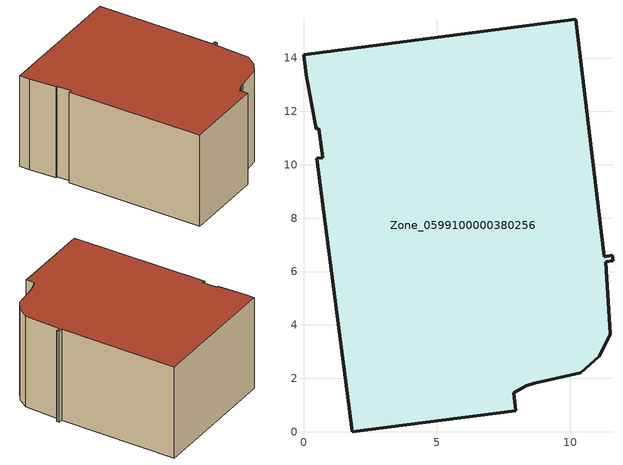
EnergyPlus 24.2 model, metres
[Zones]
Zone_0599100000380256
 floor ground (C_G): 0.48,11.33 0.1,13.35 0,14.13 10.21,15.45 11.28,6.56 11.57,6.61 11.6,6.41 11.32,6.37 11.5,3.65 11.08,2.83 10.38,2.2 8.64,1.81 8.35,1.71 8.22,1.64 7.87,1.45 7.95,0.79 1.82,0 0.5,10.24 0.72,10.26 0.58,11.37 z0
 wall outside (C_F): 7.87,1.45 8.22,1.64 8.35,1.71 8.64,1.81 10.38,2.2 11.08,2.83 11.5,3.65 11.32,6.37 11.6,6.41 11.57,6.61 11.28,6.56 10.21,15.45 0,14.13 0.1,13.35 0.48,11.33 0.58,11.37 0.72,10.26 0.5,10.24 1.82,0 7.95,0.79 7.87,1.45 z0:7.23
 roof outside (C_R): 0.1,13.35 0.48,11.33 0.58,11.37 0.72,10.26 0.5,10.24 1.82,0 7.95,0.79 7.87,1.45 8.22,1.64 8.35,1.71 8.64,1.81 10.38,2.2 11.08,2.83 11.5,3.65 11.32,6.37 11.6,6.41 11.57,6.61 11.28,6.56 10.21,15.45 0,14.13 z7.23
[BUILDING]
Pand.0599100000380256: North Axis=0; Terrain=City; Loads Convergence Tolerance Value=0.04; Temperature Convergence Tolerance Value=0.4; Solar Distribution=FullExterior; Maximum Number of Warmup Days=25; Minimum Number of Warmup Days=1
[Site:Location]
Rotterdam.The.Hague.AP_ZH_NLD Design_Conditions: Latitude=51.96; Longitude=4.45; Time Zone=1; Elevation=-4.5
[SITE:GROUNDTEMPERATURE:BUILDINGSURFACE]
18, 18, 18, 18, 18, 18, 18, 18, 18, 18, 18, 18
[MATERIAL] Thermal Absorptance=0.9; Solar Absorptance=0.7; Visible Absorptance=0.7
Name | Roughness | Thickness | Conductivity | Density | Specific Heat
G.D.1992-2005 | MediumSmooth | 0.15 | 0.06 | 540 | 1210
F.D.1992-2005 | Rough | 0.3 | 0.12 | 1920 | 840
R.D.1992-2005 | MediumRough | 0.2 | 0.08 | 1500 | 1000
[CONSTRUCTION]
C_G: G.D.1992-2005
C_F: F.D.1992-2005
C_R: R.D.1992-2005
[ZONE]
Zone_0599100000380256: Type=1; Multiplier=1; Ceiling Height=Autocalculate; Volume=Autocalculate; Floor Area=autocalculate; Part of Total Floor Area=Yes
[ZONEINFILTRATION:DESIGNFLOWRATE]
Infil_Zone_0599100000380256: Zone or ZoneList or Space or SpaceList=Zone_0599100000380256; Schedule=AlwaysOn; Design Flow Rate Calculation Method=Flow/Area; Flow Rate per Floor Area=0.0021; Constant Term Coefficient=1; Temperature Term Coefficient=0; Velocity Term Coefficient=0; Velocity Squared Term Coefficient=0
[HVACTEMPLATE:ZONE:IDEALLOADSAIRSYSTEM]
Zone_0599100000380256: Maximum Heating Supply Air Temperature=50; Minimum Cooling Supply Air Temperature=13; Maximum Heating Supply Air Humidity Ratio=0.0156; Minimum Cooling Supply Air Humidity Ratio=0.0077; Heating Limit=NoLimit; Cooling Limit=NoLimit; Dehumidification Control Type=ConstantSensibleHeatRatio; Cooling Sensible Heat Ratio=0.7; Dehumidification Setpoint=60; Humidification Control Type=None; Humidification Setpoint=30; Outdoor Air Method=None; Outdoor Air Flow Rate per Person=0.00944; Outdoor Air Flow Rate per Zone Floor Area=0; Outdoor Air Flow Rate per Zone=0; Demand Controlled Ventilation Type=None; Outdoor Air Economizer Type=NoEconomizer; Heat Recovery Type=None; Sensible Heat Recovery Effectiveness=0.7; Latent Heat Recovery Effectiveness=0.65
[ZONECONTROL:THERMOSTAT]
ThermostatControl_Zone_0599100000380256: Zone or ZoneList=Zone_0599100000380256; Control Type Schedule=DualSetpointControlType; Control 1=Thermostat_Zone_0599100000380256; Temperature Difference Between Cutout And Setpoint=0
[THERMOSTATSETPOINT:DUALSETPOINT]
Thermostat_Zone_0599100000380256: Heating Setpoint Temperature Schedule=HeatingSetpoint_Zone_0599100000380256; Cooling Setpoint Temperature Schedule=CoolingSetpoint_Zone_0599100000380256
[SCHEDULE:COMPACT]
HeatingSetpoint_Zone_0599100000380256: Through: 12/31, For: AllDays, Until: 24:00, 21
CoolingSetpoint_Zone_0599100000380256: Through: 12/31, For: AllDays, Until: 24:00, 24
DualSetpointControlType: Through: 12/31, For: AllDays, Until: 24:00, 4
AlwaysOn: Through: 12/31, For: AllDays, Until: 24:00, 1
